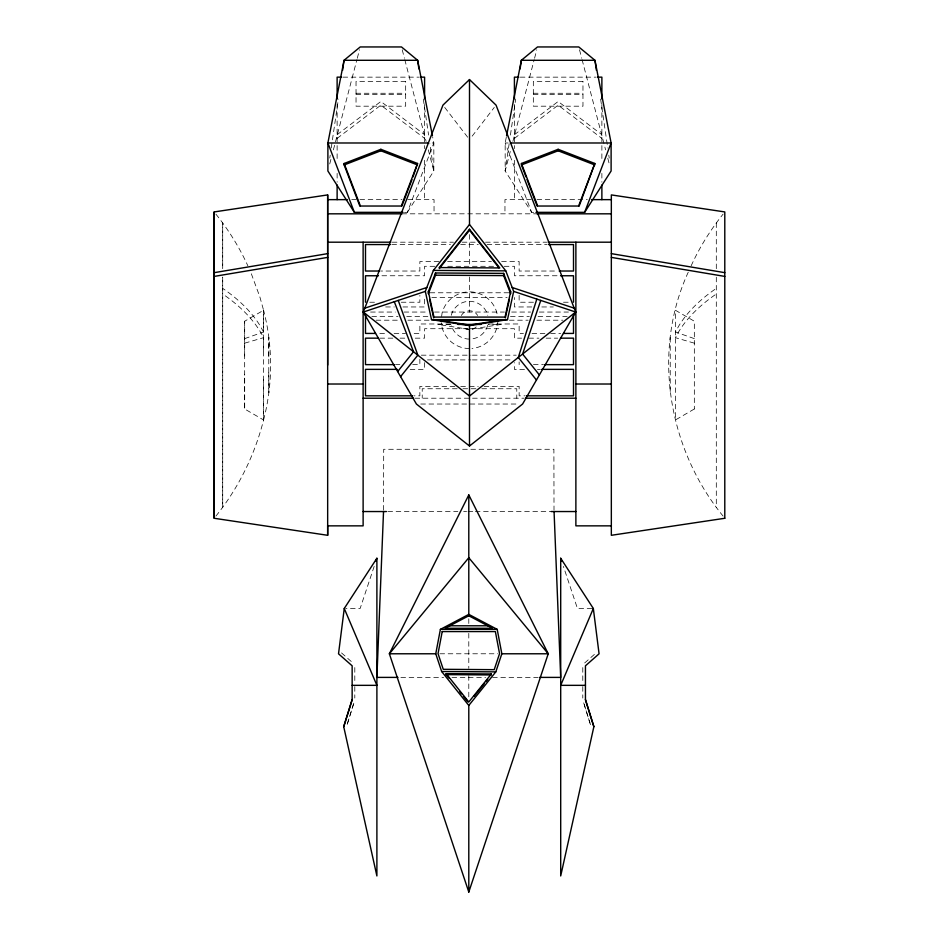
<?xml version="1.0" encoding="UTF-8"?>
<svg xmlns="http://www.w3.org/2000/svg" width="939" height="939" viewBox="0 0 939 939"><rect width="100%" height="100%" fill="white"/><g stroke="black" fill="none" stroke-linecap="round" stroke-linejoin="round"><path stroke-width="0.7" stroke-dasharray="4.7 3.52" d="M215.9 516.098C238.518 488.01 254.774 454.922 263.577 419.968L244.668 408.993L244.668 374.238M244.668 355.975L244.668 321.22L263.577 310.257L259.857 296.9L250.748 272.193M244.668 338.627L263.577 331.995L263.577 310.257C272.944 346.127 272.944 384.086 263.577 419.968L263.577 379.309M263.577 350.916L263.577 337.676A250.619 125.31 0 0 0 222.696 294.001M268.777 372.255L268.777 392.737L268.777 337.477L268.777 357.959M383.582 510.112L383.699 449.288L553.893 449.288L554.01 510.112M688.252 272.193C651.596 351.738 668.228 449.1 723.1 516.098M441.612 316.525L442.105 312.851A28.37 28.37 0 0 1 496.895 312.851L497.224 315.304M329.777 158.057L330.199 155.181M331.244 147.986L338.38 99.111M509.161 143.679L505.17 170.992L531.662 212.343L534.526 212.343M510.429 135.052L515.675 99.111M506.285 137.282L505.17 142.986L505.17 170.992L510.687 149.853M329.73 163.949L331.197 158.304M333.404 149.853L356.914 59.638M357.289 58.23L359.484 49.767M512.894 141.39L534.209 59.638M534.573 58.23L536.779 49.767M347.524 723.37L354.156 702.02L347.113 724.708M374.168 566.405L360.142 608.495L345.705 608.495M404.474 212.343L407.338 212.343L433.83 142.986L432.715 137.282M691.127 265.878C699.543 247.38 710.389 229.985 723.1 214.127M407.338 212.343L433.83 170.992L433.83 142.986L430.919 142.986M472.153 136.155L494.278 107.422M584.68 662.946L596.054 652.945M337.124 134.7L380.858 101.482L424.592 134.7M337.124 138.397L380.858 105.168L424.592 138.397M514.408 134.7L558.142 101.482L601.876 134.7M514.408 138.397L558.142 105.168L601.876 138.397M244.668 343.169L263.577 337.676M472.376 328.943L501.168 324.424L488.21 324.424M342.958 77.151L418.759 77.151M520.241 77.151L596.042 77.151M356.034 93.266L405.671 93.266M533.329 93.266L582.966 93.266M356.034 94.37L405.671 94.37M533.329 94.37L582.966 94.37M508.081 142.986L505.17 142.986L531.662 212.343M351.702 199.643L401.986 199.643M407.808 199.643L434.041 199.643L434.041 213.822M531.192 199.643L504.959 199.643L504.959 213.822M537.014 199.643L587.298 199.643M401.986 213.822L537.014 213.822M392.267 242.192L453.467 242.192M462.211 242.192L476.789 242.192M485.533 242.192L546.733 242.192M391.856 244.551L450.462 244.551M460.709 244.551L478.291 244.551M487.083 244.551L547.144 244.551M438.842 261.57L419.862 261.57L419.862 271.031L381.234 271.031M447.598 261.57L491.402 261.57M501.626 261.57L519.138 261.57L519.138 271.031L557.766 271.031M434.734 266.3L424.592 266.3L424.592 275.761L378.464 275.761M447.762 266.3L495.581 266.3M504.266 266.3L514.408 266.3L514.408 275.761L560.536 275.761M430.074 292.78L508.926 292.78M431.834 297.499L507.166 297.499M369.778 302.229L375.506 302.229M401.258 302.229L419.862 302.229L419.862 295.48M533.446 302.229L519.138 302.229L519.138 294.13M563.494 302.229L569.222 302.229M385.671 306.959L394.321 306.959M402.972 306.959L424.592 306.959L424.592 297.499M531.709 306.959L514.408 306.959L514.408 297.499M541.803 306.959L553.329 306.959M370.576 312.053L395.307 312.053M404.028 312.053L427.315 312.053M434.581 312.053L504.419 312.053M511.685 312.053L530.605 312.053M539.326 312.053L568.424 312.053M371.844 316.525L398.007 316.525M406.728 316.525L428.536 316.525M510.464 316.525L529.361 316.525M538.082 316.525L567.156 316.525M376.128 320.199L399.239 320.199M407.913 320.199L429.581 320.199M509.419 320.199L528.199 320.199M536.873 320.199L562.872 320.199M450.52 323.978L419.862 323.978L419.862 333.427L411.27 333.427M488.48 323.978L519.138 323.978L519.138 333.427L523.434 333.427M450.79 324.424L437.832 324.424L469.5 329.401M468.056 328.709L424.592 328.709L424.592 338.157L414.498 338.157M469.5 328.709L514.408 328.709L514.408 338.157L521.615 338.157M379.802 333.427L386.95 333.427M394.11 333.427L405.554 333.427M532.014 333.427L544.89 333.427M550.618 333.427L560.63 333.427M379.908 338.157L392.878 338.157M400.084 338.157L405.848 338.157M528.821 338.157L538.916 338.157M546.122 338.157L557.649 338.157M421.318 355.177L470.955 355.177M472.423 355.177L516.215 355.177M427.48 359.907L470.944 359.907M472.399 359.907L511.52 359.907M395.542 364.637L399.826 364.637M412.702 364.637L419.862 364.637L419.862 359.238M533.446 364.637L543.458 364.637M410.179 369.367L424.592 369.367L424.592 362.607M524.502 369.367L514.408 369.367L514.408 362.607M537.472 369.367L540.359 369.367M454.899 386.387L419.862 386.387L419.862 395.835L414.134 395.835M460.744 386.387L468.045 386.387M469.5 386.387L478.256 386.387M484.101 386.387L519.138 386.387L519.138 395.835L524.866 395.835M457.14 388.746L422.221 388.746L422.221 398.206M462.95 388.746L476.05 388.746M481.86 388.746L516.779 388.746L516.779 398.206M415.015 398.206L523.985 398.206M420.766 404.028L518.234 404.028M387.901 511.544L457.845 511.544M463.666 511.544L466.589 511.544M468.045 511.544L473.866 511.544M475.334 511.544L551.099 511.544M591.887 608.495L577.45 608.495L563.412 566.405M439.91 653.779L497.682 653.779M400.883 677.395L443.619 677.395M451.999 677.395L485.58 677.395M492.588 677.395L538.164 677.395M694.332 343.169L675.423 337.676A250.619 125.31 0 0 1 716.304 294.001M694.332 338.627L675.423 331.995L679.143 325.375A250.619 125.31 0 0 1 716.304 288.379M341.538 652.945L352.911 662.946M215.9 214.127C228.611 229.985 239.457 247.38 247.873 265.878M444.722 107.422L468.62 138.456M263.577 331.995L259.857 325.375A250.619 125.31 0 0 0 222.696 288.379M579.516 49.767L581.711 58.23M582.086 59.638L605.596 149.853M607.803 158.304L609.27 163.949M402.221 49.767L404.427 58.23M404.791 59.638L426.106 141.39M428.313 149.853L433.83 170.992L429.839 143.679M600.62 99.111L607.756 147.986M608.801 155.181L609.223 158.057M423.325 99.111L428.571 135.052M716.304 222.895L716.304 268.754M716.304 277.158L716.304 507.33M670.223 337.477L670.223 392.737M601.876 104.487L601.876 161.731M601.876 173.386L601.876 182.143M582.79 667.582L582.79 682.5M582.79 686.609L582.79 698.053M519.138 361.938L519.138 364.637M514.408 104.487L514.408 148.597M514.408 160.264L514.408 199.643M469.5 234.597L469.5 266.758M469.5 276.982L469.5 312.053M468.796 618.801L468.796 624.623M468.796 633.367L468.796 668.392M468.796 675.704L468.796 699.086M424.592 104.487L424.592 148.597M424.592 160.264L424.592 199.643M354.801 667.582L354.801 682.5M354.801 686.609L354.801 698.053M337.124 104.487L337.124 161.731M337.124 173.386L337.124 182.143M263.577 310.257L263.577 419.968M244.668 321.22L244.668 408.993M497.87 320.199A28.37 28.37 0 0 1 471.965 348.451M469.5 348.557A28.37 28.37 0 0 1 441.236 322.664M487.764 325.094A18.909 18.909 0 0 1 471.965 338.944M469.5 339.108A18.909 18.909 0 0 1 451.236 325.094M451.236 315.304A18.909 18.909 0 0 1 487.764 315.304M476.19 326.878A9.46 9.46 0 0 1 471.941 329.331M469.5 329.648A9.46 9.46 0 0 1 462.81 326.878M461.307 315.469A9.46 9.46 0 0 1 477.693 315.469M222.696 277.158L222.696 507.33L222.696 277.169M222.696 222.895L222.696 268.754L222.696 222.895M694.332 408.993L675.423 419.968L675.423 310.257L694.332 321.22L694.332 408.993M405.671 81.458L356.034 81.458L356.034 106.189L405.671 106.189L405.671 81.458M582.966 81.458L533.329 81.458L533.329 106.189L582.966 106.189L582.966 81.458M590.478 724.708L583.436 702.02L590.478 724.708"/><path stroke-width="1.41" d="M214.209 518.281L214.209 211.932L327.664 194.913L327.664 535.3L214.209 518.281L214.209 211.932M327.664 535.3L327.664 525.253M327.664 365.107L327.664 194.913M446.142 674.625L446.142 673.639L491.355 673.956L491.343 674.941L446.142 674.625L448.854 678.028M383.523 511.567L376.891 677.395L397.96 677.395M344.261 608.495L338.521 653.814L352.148 665.81L352.148 699.825L343.721 726.692L376.891 875.958L376.891 558.259L344.261 608.495L376.891 685.341L352.148 685.341M342.582 70.355L344.05 60.296L360.224 46.95L401.493 46.95L417.655 60.296L432.433 135.862M520.089 68.923L521.345 60.296L537.507 46.95L578.776 46.95L594.95 60.296L611.113 142.986L611.113 170.992L584.633 212.343L535.958 212.343M468.796 705.459L441.659 671.502L435.755 653.779L440.391 629.365L468.796 614.376L497.201 629.365L501.837 653.779L495.804 671.878L468.796 705.459L468.796 892.05L389.368 653.779L468.796 494.923L548.223 653.779L468.796 892.05M506.567 135.862L521.345 60.296L594.95 60.296L596.418 70.355M510.64 291.56L505.041 317.089L433.959 317.089L428.36 291.56L435.508 272.979L503.644 273.39L510.64 291.56L510.64 293.778L503.644 275.608L503.644 273.39M505.358 317.887L509.396 299.447M469.5 224.48L433.384 270.42L425.32 291.383L431.517 319.647L469.5 325.61L507.483 319.647L513.68 291.383L505.781 270.855L469.5 224.48L469.5 79.557L496.05 105.121L575.701 312.053L522.6 404.028L469.5 446.013L416.4 404.028L363.299 312.053L442.95 105.121L469.5 79.557M593.871 726.692L560.7 875.958L560.7 558.259L593.331 608.495L599.07 653.814L585.443 665.81L585.443 699.825L593.871 726.692L585.443 699.52M343.721 726.692L352.148 699.52M536.826 299.095L518.305 357.442L536.462 380.037M375.987 560.97L376.891 558.259M540.758 300.41L522.6 354.038L539.397 374.943M417.562 163.48L401.317 206.028L360.4 206.028L344.155 163.48L380.858 149.301L417.562 163.48L412.996 176.919M401.822 206.169L411.975 179.584M594.845 163.48L578.6 206.028L537.683 206.028L521.438 163.48L558.142 149.301L594.845 163.48L579.117 206.169M584.633 212.343L611.113 142.986L510.98 142.986M435.508 272.979L435.508 275.197L428.36 293.778L428.36 291.56M593.331 608.495L560.7 685.341L585.443 685.341M439.335 267.568L469.488 229.222L499.783 267.944L439.335 267.568L439.346 268.542L469.5 230.184L469.488 229.222M397.643 371.562L413.536 351.773L394.31 301.724M400.589 376.645L417.832 355.177L398.242 300.41M491.355 673.956L468.796 701.996L446.142 673.639M474.207 696.257L484.125 683.921M485.933 681.679L487.74 679.425M359.883 206.169L344.155 164.959L380.858 150.78L417.562 164.959M526.004 176.919L521.438 164.959L558.142 150.78L594.845 164.959M364.79 308.18L426.811 287.498M425.32 291.383L363.299 312.053L469.5 396.023L575.701 312.053L513.68 291.383M214.209 272.662L327.664 253.636M214.209 276.406L327.664 257.392M341.503 77.151L337.124 77.151L337.124 99.018M420.214 77.151L424.592 77.151L424.592 98.736M518.786 77.151L514.408 77.151L514.408 98.736M597.497 77.151L601.876 77.151L601.876 99.018M428.02 142.986L327.887 142.986L327.887 170.992L354.367 212.343L403.042 212.343M327.664 199.643L347.324 199.643M591.676 199.643L611.336 199.643M327.664 213.822L401.986 213.822M537.014 213.822L611.336 213.822M327.664 242.192L390.812 242.192M548.188 242.192L611.336 242.192M390.389 244.551L365.494 244.551L365.494 271.031L379.802 271.031M548.611 244.551L573.506 244.551L573.506 271.031L559.198 271.031M378.464 275.761L365.494 275.761L365.494 302.229M560.536 275.761L573.506 275.761L573.506 302.229M431.517 319.647L507.483 319.647M457.986 324.424L481.014 324.424M375.506 333.427L365.494 333.427L365.494 313.919M563.494 333.427L573.506 333.427L573.506 313.919M378.464 338.157L365.494 338.157L365.494 364.637L394.11 364.637M560.536 338.157L573.506 338.157L573.506 364.637L544.89 364.637M397.197 369.367L365.494 369.367L365.494 395.835L412.702 395.835M541.803 369.367L573.506 369.367L573.506 395.835L526.298 395.835M327.664 384.016L363.123 384.016M575.877 384.016L611.336 384.016M363.123 398.206L413.571 398.206M525.429 398.206L575.877 398.206M363.123 511.544L386.445 511.544M551.099 511.544L575.877 511.544M327.664 525.852L363.123 525.852L363.123 242.192M611.336 525.852L575.877 525.852L575.877 242.192M449.417 625.785L488.174 625.785M440.391 629.365L497.201 629.365M435.755 653.779L389.368 653.779L468.796 557.719L548.223 653.779L501.837 653.779M539.62 677.395L560.7 677.395L554.069 511.567M433.384 270.42L505.781 270.855M435.508 275.197L503.644 275.608M441.659 671.502L495.804 671.878M611.336 253.636L724.791 272.662M611.336 257.392L724.791 276.406M512.189 287.498L574.21 308.18M459.734 691.644L461.542 693.909M463.35 696.175L467.892 701.856M469.5 230.184L498.902 267.768M527.025 179.584L537.178 206.169M354.367 212.343L327.887 142.986L344.05 60.296L417.655 60.296L418.911 68.923M560.7 558.259L561.604 560.97M429.604 299.447L433.642 317.887M601.876 185.053L601.876 199.643M558.142 149.301L558.142 150.78M521.438 163.48L521.438 164.959M469.5 325.61L469.5 446.013M468.796 494.923L468.796 614.376M380.858 149.301L380.858 150.78M344.155 163.48L344.155 164.959M337.124 185.053L337.124 199.643M442.21 631.571L438.032 653.626L443.255 669.307L494.219 669.671L499.56 653.626L495.369 631.571L442.21 631.571M468.796 615.773L445.109 628.273L492.482 628.273L468.796 615.773M501.168 320.082L469.5 325.058L437.832 320.082L501.168 320.082M724.791 518.281L611.336 535.3L611.336 194.913L724.791 211.932L724.791 518.281"/></g></svg>
